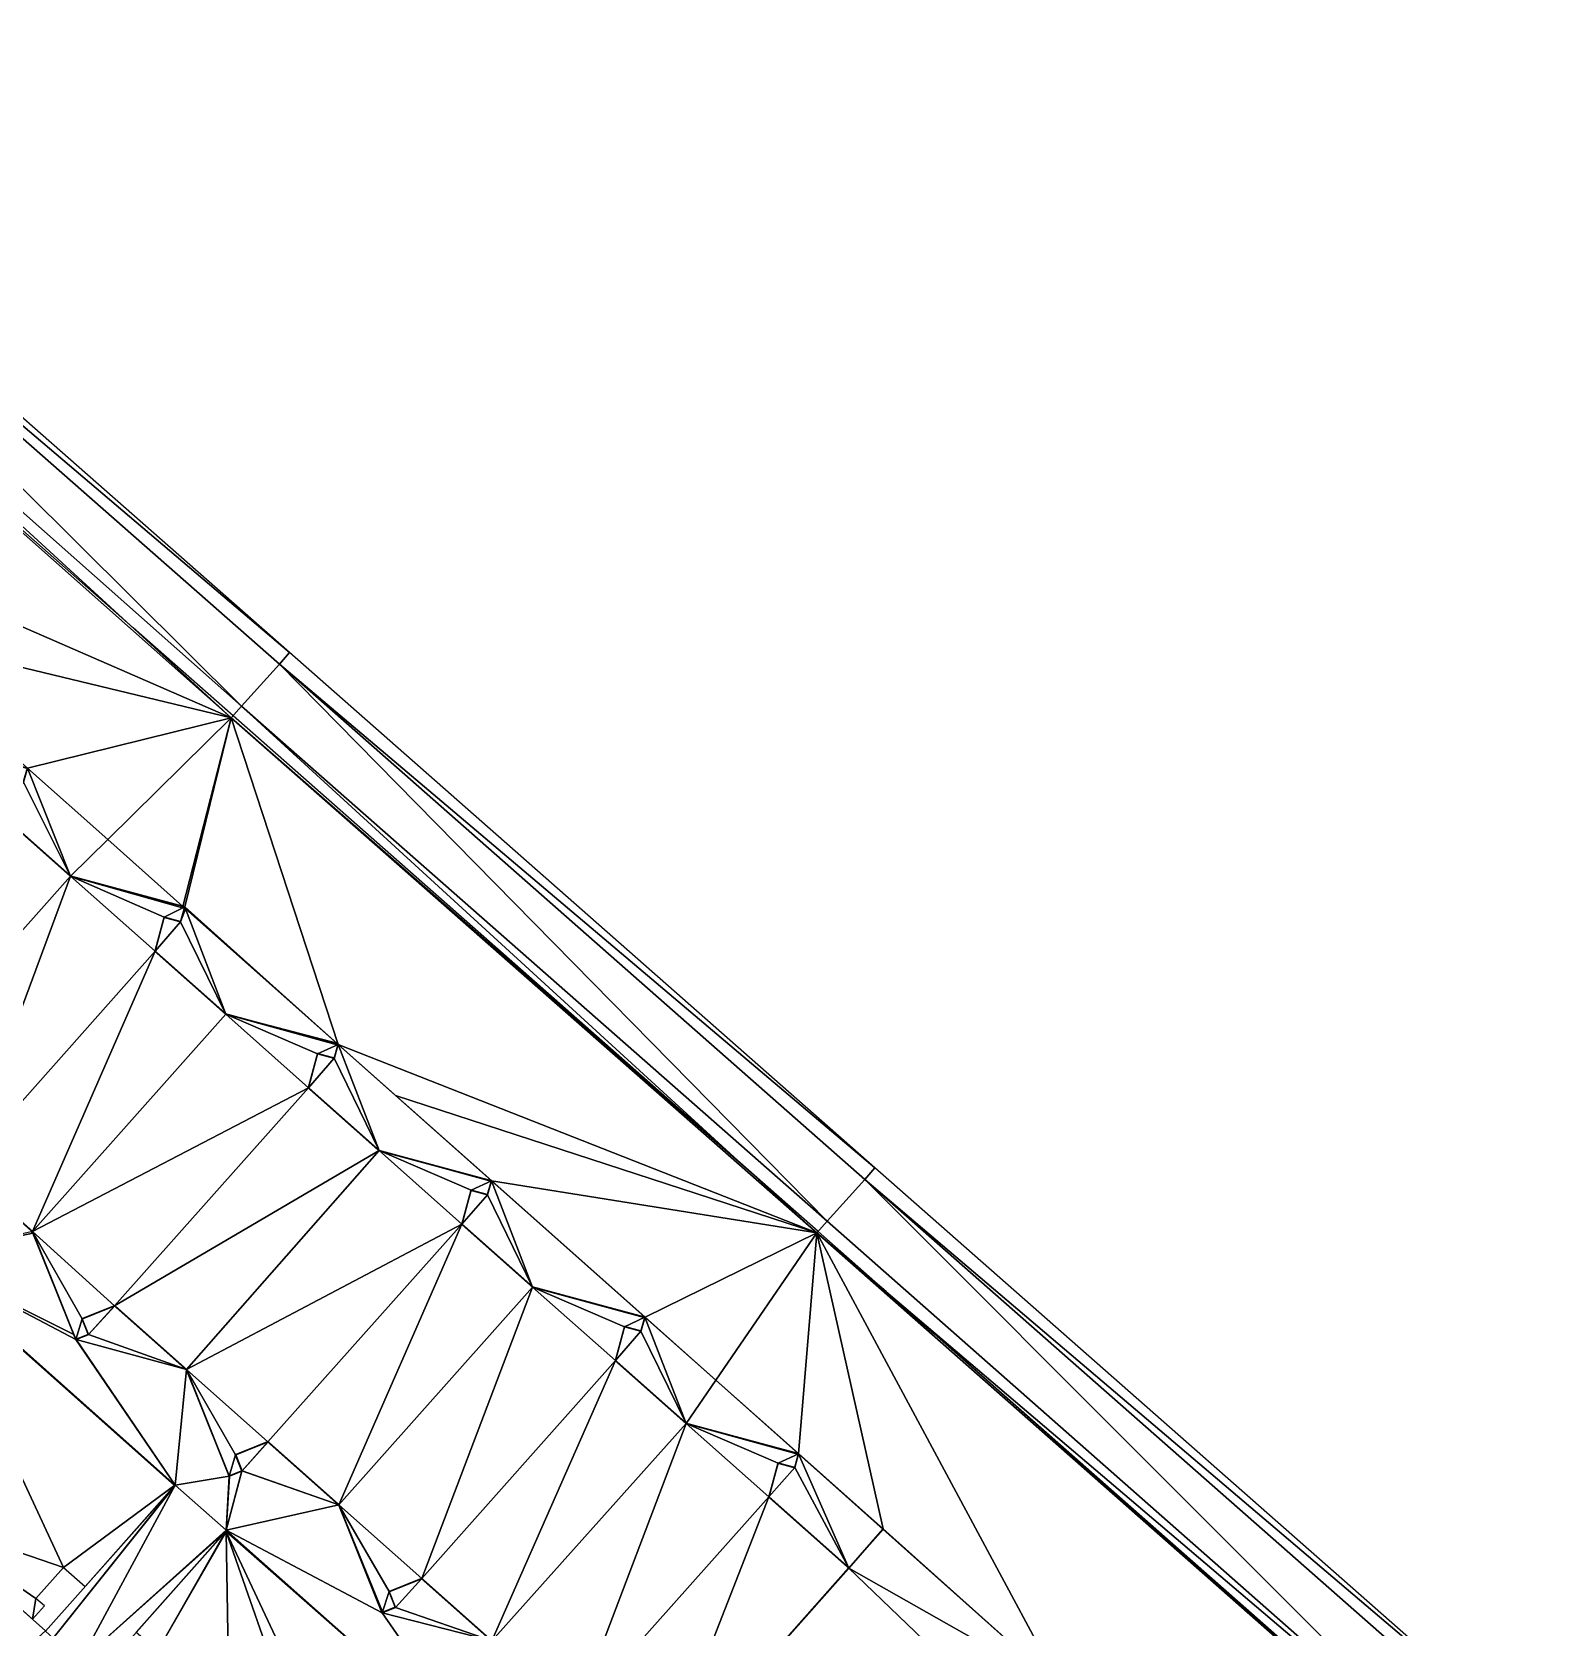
# Model space of a CAD drawing. Header units: metres. Extents: x 1634389 to 1634634, y 8249577 to 8249800.
# Drawn here: x 1634467.7 to 1634511.75, y 8249726.12 to 8249772.73 of the extents above; entities that cross this region are included whole.
import ezdxf

# ---------------------------------------------------------------- set-up
doc = ezdxf.new("R2010")
doc.units = ezdxf.units.M
doc.header["$LTSCALE"] = 2
doc.linetypes.add('CACHE2', pattern=[4.7625, 3.175, -1.5875])
for name, color, linetype in [('CONTOUR-BATIMENT', 5, 'Continuous'), ('MNT-02-ACCES PIETON PRIVE-FF-35', 40, 'Continuous'), ('MNT-02-BASSIN-FF-30', 205, 'Continuous'), ('MNT-02-BATIMENT FINI-FF-0', 1, 'Continuous'), ('MNT-02-ESPACE VERT-PRIVE-FF-30', 222, 'CACHE2'), ('MNT-02-EVERGREEN-FF-45', 7, 'Continuous')]:
    doc.layers.add(name, color=color, linetype=linetype)

msp = doc.modelspace()

# ---------------------------------------------------------------- linework, layer by layer
at = {"layer": 'CONTOUR-BATIMENT', "linetype": 'CACHE2', "ltscale": 0.05, "const_width": 0.05, "elevation": 0.87, "flags": 128}
msp.add_lwpolyline([(1634449.64, 8249767.195), (1634449.523, 8249766.761), (1634449.037, 8249766.892), (1634448.77, 8249765.903), (1634450.838, 8249764.065), (1634454.118, 8249763.181), (1634454.002, 8249762.778), (1634453.523, 8249762.907), (1634453.256, 8249761.915), (1634455.324, 8249760.079), (1634458.605, 8249759.194), (1634458.488, 8249758.792), (1634458.009, 8249758.921), (1634457.742, 8249757.929), (1634459.81, 8249756.093), (1634463.09, 8249755.208), (1634462.981, 8249754.803), (1634462.492, 8249754.934), (1634462.223, 8249753.938), (1634464.291, 8249752.102), (1634467.572, 8249751.217), (1634467.455, 8249750.815), (1634466.976, 8249750.944), (1634466.71, 8249749.952), (1634468.836, 8249748.063), (1634472.172, 8249747.165), (1634472.048, 8249746.734), (1634471.569, 8249746.863), (1634471.302, 8249745.871), (1634473.37, 8249744.035), (1634476.65, 8249743.15), (1634476.541, 8249742.745), (1634476.052, 8249742.877), (1634475.783, 8249741.88), (1634477.851, 8249740.044), (1634481.132, 8249739.16), (1634481.015, 8249738.757), (1634480.536, 8249738.886), (1634480.269, 8249737.894), (1634482.337, 8249736.058), (1634485.618, 8249735.174), (1634485.501, 8249734.771), (1634485.022, 8249734.9), (1634484.755, 8249733.908), (1634486.823, 8249732.072), (1634490.104, 8249731.188), (1634489.995, 8249730.782), (1634489.507, 8249730.913), (1634489.241, 8249729.924), (1634491.577, 8249727.848), (1634485.956, 8249721.521), (1634483.613, 8249723.603), (1634483.577, 8249723.562), (1634483.573, 8249723.565), (1634482.622, 8249723.183), (1634482.812, 8249722.712), (1634482.413, 8249722.552), (1634481.142, 8249725.719), (1634479.095, 8249727.539), (1634478.142, 8249727.157), (1634478.326, 8249726.698), (1634477.935, 8249726.54), (1634476.669, 8249729.699), (1634474.601, 8249731.537), (1634473.651, 8249731.155), (1634473.84, 8249730.684), (1634473.469, 8249730.535), (1634472.22, 8249733.647), (1634470.123, 8249735.511), (1634469.17, 8249735.129), (1634469.354, 8249734.67), (1634468.987, 8249734.526), (1634467.722, 8249737.679), (1634465.655, 8249739.517), (1634464.695, 8249739.132), (1634464.884, 8249738.671), (1634464.474, 8249738.501), (1634463.186, 8249741.71), (1634461.062, 8249743.597), (1634460.111, 8249743.216), (1634460.299, 8249742.749), (1634459.909, 8249742.593), (1634458.652, 8249745.727), (1634456.56, 8249747.586), (1634455.609, 8249747.204), (1634455.798, 8249746.733), (1634455.427, 8249746.584), (1634454.179, 8249749.695), (1634452.081, 8249751.56), (1634451.128, 8249751.177), (1634451.313, 8249750.719), (1634450.941, 8249750.57), (1634449.677, 8249753.723), (1634447.609, 8249755.561), (1634446.658, 8249755.179), (1634446.845, 8249754.712), (1634446.476, 8249754.559), (1634445.228, 8249757.67), (1634443.13, 8249759.535), (1634442.177, 8249759.152), (1634442.359, 8249758.698), (1634441.942, 8249758.531), (1634440.566, 8249761.961), (1634446.062, 8249768.166)], close=True, dxfattribs=at)
at = {"layer": 'MNT-02-ACCES PIETON PRIVE-FF-35', "linetype": 'ByBlock'}
for points in [[(1634467.455, 8249750.815, 99.5), (1634468.836, 8249748.063, 99.5), (1634467.572, 8249751.217, 99.5)], [(1634467.575, 8249751.218, 99.5), (1634467.572, 8249751.217, 99.5), (1634468.836, 8249748.063, 99.5)], [(1634469.921, 8249749.133, 99.454), (1634467.575, 8249751.218, 99.5), (1634468.836, 8249748.063, 99.5)], [(1634467.455, 8249750.815, 99.5), (1634466.71, 8249749.952, 99.5), (1634468.836, 8249748.063, 99.5)], [(1634468.836, 8249748.063, 99.5), (1634472.117, 8249747.18, 99.5), (1634469.921, 8249749.133, 99.454)], [(1634468.836, 8249748.063, 99.5), (1634472.11, 8249747.134, 99.5), (1634472.117, 8249747.18, 99.5)], [(1634472.048, 8249746.734, 99.5), (1634471.569, 8249746.863, 99.5), (1634471.302, 8249745.871, 99.5)], [(1634472.192, 8249747.114, 99.5), (1634472.164, 8249747.138, 99.5), (1634472.048, 8249746.734, 99.5)], [(1634472.152, 8249747.122, 99.5), (1634472.048, 8249746.734, 99.5), (1634472.164, 8249747.138, 99.5)], [(1634472.048, 8249746.734, 99.5), (1634473.37, 8249744.035, 99.5), (1634472.192, 8249747.114, 99.5)], [(1634472.11, 8249747.134, 99.5), (1634472.148, 8249747.153, 99.5), (1634472.117, 8249747.18, 99.5)], [(1634472.11, 8249747.134, 99.5), (1634472.152, 8249747.122, 99.5), (1634472.148, 8249747.153, 99.5)], [(1634472.152, 8249747.122, 99.5), (1634472.164, 8249747.138, 99.5), (1634472.148, 8249747.153, 99.5)], [(1634473.37, 8249744.035, 99.5), (1634476.618, 8249743.18, 99.5), (1634472.192, 8249747.114, 99.5)], [(1634472.048, 8249746.734, 99.5), (1634471.302, 8249745.871, 99.5), (1634473.37, 8249744.035, 99.5)], [(1634476.625, 8249743.139, 99.5), (1634476.65, 8249743.15, 99.5), (1634473.37, 8249744.035, 99.5)], [(1634476.618, 8249743.18, 99.5), (1634473.37, 8249744.035, 99.5), (1634476.65, 8249743.15, 99.5)], [(1634476.541, 8249742.745, 99.5), (1634477.851, 8249740.044, 99.5), (1634476.65, 8249743.15, 99.5)], [(1634476.637, 8249743.136, 99.5), (1634476.541, 8249742.745, 99.5), (1634476.65, 8249743.15, 99.5)], [(1634476.65, 8249743.151, 99.5), (1634476.618, 8249743.18, 99.5), (1634476.65, 8249743.15, 99.5)], [(1634476.637, 8249743.136, 99.5), (1634476.65, 8249743.15, 99.5), (1634476.625, 8249743.139, 99.5)], [(1634476.651, 8249743.15, 99.5), (1634476.65, 8249743.151, 99.5), (1634476.65, 8249743.15, 99.5)], [(1634481.132, 8249739.16, 99.5), (1634476.65, 8249743.15, 99.5), (1634477.851, 8249740.044, 99.5)], [(1634476.651, 8249743.15, 99.5), (1634476.65, 8249743.15, 99.5), (1634481.132, 8249739.16, 99.5)], [(1634481.142, 8249739.158, 99.5), (1634476.651, 8249743.15, 99.5), (1634481.132, 8249739.16, 99.5)], [(1634476.541, 8249742.745, 99.5), (1634476.052, 8249742.877, 99.5), (1634475.783, 8249741.88, 99.5)], [(1634476.541, 8249742.745, 99.5), (1634475.783, 8249741.88, 99.5), (1634477.851, 8249740.044, 99.5)], [(1634477.851, 8249740.044, 99.5), (1634481.114, 8249739.151, 99.5), (1634481.132, 8249739.16, 99.5)], [(1634481.015, 8249738.757, 99.5), (1634480.536, 8249738.886, 99.5), (1634480.269, 8249737.894, 99.5)], [(1634481.015, 8249738.757, 99.5), (1634482.337, 8249736.058, 99.5), (1634481.132, 8249739.16, 99.5)], [(1634481.122, 8249739.149, 99.5), (1634481.015, 8249738.757, 99.5), (1634481.132, 8249739.16, 99.5)], [(1634481.114, 8249739.151, 99.5), (1634481.122, 8249739.149, 99.5), (1634481.132, 8249739.16, 99.5)], [(1634485.618, 8249735.174, 99.5), (1634481.132, 8249739.16, 99.5), (1634482.337, 8249736.058, 99.5)], [(1634481.142, 8249739.158, 99.5), (1634481.132, 8249739.16, 99.5), (1634485.618, 8249735.174, 99.5)], [(1634485.622, 8249735.176, 99.5), (1634481.142, 8249739.158, 99.5), (1634485.618, 8249735.174, 99.5)], [(1634481.015, 8249738.757, 99.5), (1634480.269, 8249737.894, 99.5), (1634482.337, 8249736.058, 99.5)], [(1634467.688, 8249737.672, 99.5), (1634464.415, 8249736.927, 99.46), (1634467.73, 8249737.634, 99.5)], [(1634467.73, 8249737.634, 99.5), (1634464.415, 8249736.927, 99.46), (1634468.929, 8249734.672, 99.5)], [(1634468.989, 8249734.522, 99.5), (1634464.415, 8249736.927, 99.46), (1634471.893, 8249730.269, 99.46)], [(1634468.929, 8249734.672, 99.5), (1634464.415, 8249736.927, 99.46), (1634468.987, 8249734.526, 99.5)], [(1634464.415, 8249736.927, 99.46), (1634464.427, 8249736.869, 99.459), (1634471.893, 8249730.269, 99.46)], [(1634464.415, 8249736.927, 99.46), (1634468.989, 8249734.522, 99.5), (1634468.987, 8249734.526, 99.5)], [(1634471.88, 8249730.254, 99.459), (1634471.893, 8249730.269, 99.46), (1634464.427, 8249736.869, 99.459)], [(1634485.598, 8249735.164, 99.5), (1634485.618, 8249735.174, 99.5), (1634482.337, 8249736.058, 99.5)], [(1634470.112, 8249735.499, 99.5), (1634469.178, 8249735.125, 99.5), (1634469.359, 8249734.675, 99.5)], [(1634470.112, 8249735.499, 99.5), (1634469.359, 8249734.675, 99.5), (1634470.128, 8249735.506, 99.5)], [(1634469.361, 8249734.671, 99.5), (1634470.128, 8249735.506, 99.5), (1634469.359, 8249734.675, 99.5)], [(1634469.361, 8249734.671, 99.5), (1634472.22, 8249733.647, 99.5), (1634470.128, 8249735.506, 99.5)], [(1634470.131, 8249735.507, 99.5), (1634470.128, 8249735.506, 99.5), (1634472.22, 8249733.647, 99.5)], [(1634472.222, 8249733.649, 99.5), (1634470.131, 8249735.507, 99.5), (1634472.22, 8249733.647, 99.5)], [(1634485.501, 8249734.771, 99.5), (1634486.823, 8249732.072, 99.5), (1634485.618, 8249735.174, 99.5)], [(1634485.608, 8249735.162, 99.5), (1634485.501, 8249734.771, 99.5), (1634485.618, 8249735.174, 99.5)], [(1634485.598, 8249735.164, 99.5), (1634485.608, 8249735.162, 99.5), (1634485.618, 8249735.174, 99.5)], [(1634485.622, 8249735.176, 99.5), (1634485.618, 8249735.174, 99.5), (1634487.691, 8249733.337, 99.455)], [(1634487.691, 8249733.337, 99.455), (1634485.618, 8249735.174, 99.5), (1634486.823, 8249732.072, 99.5)], [(1634468.987, 8249734.527, 99.5), (1634468.929, 8249734.672, 99.5), (1634468.987, 8249734.526, 99.5)], [(1634469.356, 8249734.669, 99.5), (1634468.995, 8249734.524, 99.5), (1634472.22, 8249733.647, 99.5)], [(1634469.361, 8249734.671, 99.5), (1634469.356, 8249734.669, 99.5), (1634472.22, 8249733.647, 99.5)], [(1634485.501, 8249734.771, 99.5), (1634485.022, 8249734.9, 99.5), (1634484.755, 8249733.908, 99.5)], [(1634485.501, 8249734.771, 99.5), (1634484.755, 8249733.908, 99.5), (1634486.823, 8249732.072, 99.5)], [(1634468.988, 8249734.526, 99.5), (1634468.987, 8249734.527, 99.5), (1634468.987, 8249734.526, 99.5)], [(1634468.988, 8249734.526, 99.5), (1634468.988, 8249734.526, 99.5), (1634468.987, 8249734.526, 99.5)], [(1634468.988, 8249734.524, 99.5), (1634468.988, 8249734.526, 99.5), (1634468.987, 8249734.526, 99.5)], [(1634468.989, 8249734.522, 99.5), (1634468.988, 8249734.524, 99.5), (1634468.987, 8249734.526, 99.5)], [(1634468.99, 8249734.522, 99.5), (1634468.989, 8249734.522, 99.5), (1634471.893, 8249730.269, 99.46)], [(1634468.995, 8249734.524, 99.5), (1634468.99, 8249734.522, 99.5), (1634471.893, 8249730.269, 99.46)], [(1634468.995, 8249734.524, 99.5), (1634471.893, 8249730.269, 99.46), (1634472.22, 8249733.647, 99.5)], [(1634471.893, 8249730.269, 99.46), (1634473.469, 8249730.535, 99.5), (1634472.22, 8249733.647, 99.5)], [(1634472.223, 8249733.648, 99.5), (1634472.222, 8249733.649, 99.5), (1634472.22, 8249733.647, 99.5)], [(1634472.229, 8249733.643, 99.5), (1634472.223, 8249733.648, 99.5), (1634472.22, 8249733.647, 99.5)], [(1634472.244, 8249733.605, 99.5), (1634472.22, 8249733.647, 99.5), (1634473.469, 8249730.535, 99.5)], [(1634472.244, 8249733.605, 99.5), (1634472.232, 8249733.637, 99.5), (1634472.22, 8249733.647, 99.5)], [(1634472.232, 8249733.637, 99.5), (1634472.229, 8249733.643, 99.5), (1634472.22, 8249733.647, 99.5)], [(1634473.472, 8249730.546, 99.5), (1634472.244, 8249733.605, 99.5), (1634473.469, 8249730.535, 99.5)], [(1634487.691, 8249733.337, 99.455), (1634486.823, 8249732.072, 99.5), (1634490.104, 8249731.191, 99.5)], [(1634490.083, 8249731.178, 99.5), (1634490.104, 8249731.188, 99.5), (1634486.823, 8249732.072, 99.5)], [(1634490.104, 8249731.191, 99.5), (1634486.823, 8249732.072, 99.5), (1634490.104, 8249731.188, 99.5)], [(1634474.591, 8249731.525, 99.5), (1634473.659, 8249731.152, 99.5), (1634473.845, 8249730.69, 99.5)], [(1634473.847, 8249730.685, 99.5), (1634474.607, 8249731.532, 99.5), (1634473.845, 8249730.69, 99.5)], [(1634474.591, 8249731.525, 99.5), (1634473.845, 8249730.69, 99.5), (1634474.607, 8249731.532, 99.5)], [(1634473.847, 8249730.685, 99.5), (1634476.669, 8249729.699, 99.5), (1634474.607, 8249731.532, 99.5)], [(1634474.61, 8249731.533, 99.5), (1634474.607, 8249731.532, 99.5), (1634476.669, 8249729.699, 99.5)], [(1634476.67, 8249729.702, 99.5), (1634474.61, 8249731.533, 99.5), (1634476.669, 8249729.699, 99.5)], [(1634489.995, 8249730.782, 99.5), (1634489.507, 8249730.913, 99.5), (1634489.241, 8249729.924, 99.5)], [(1634489.995, 8249730.782, 99.5), (1634491.577, 8249727.848, 99.5), (1634490.104, 8249731.188, 99.5)], [(1634490.093, 8249731.175, 99.5), (1634489.995, 8249730.782, 99.5), (1634490.104, 8249731.188, 99.5)], [(1634490.083, 8249731.178, 99.5), (1634490.093, 8249731.175, 99.5), (1634490.104, 8249731.188, 99.5)], [(1634492.587, 8249728.984, 99.397), (1634490.104, 8249731.191, 99.5), (1634490.104, 8249731.188, 99.5)], [(1634492.582, 8249728.978, 99.397), (1634490.104, 8249731.188, 99.5), (1634491.577, 8249727.848, 99.5)], [(1634492.587, 8249728.984, 99.397), (1634490.104, 8249731.188, 99.5), (1634492.582, 8249728.978, 99.397)], [(1634471.893, 8249730.269, 99.46), (1634473.385, 8249728.958, 99.46), (1634473.469, 8249730.535, 99.5)], [(1634473.385, 8249728.958, 99.46), (1634476.669, 8249729.699, 99.5), (1634473.842, 8249730.683, 99.5)], [(1634473.842, 8249730.683, 99.5), (1634473.839, 8249730.682, 99.5), (1634473.385, 8249728.958, 99.46)], [(1634473.839, 8249730.682, 99.5), (1634473.478, 8249730.531, 99.5), (1634473.385, 8249728.958, 99.46)], [(1634473.385, 8249728.958, 99.46), (1634473.478, 8249730.531, 99.5), (1634473.469, 8249730.535, 99.5)], [(1634473.475, 8249730.538, 99.5), (1634473.472, 8249730.546, 99.5), (1634473.469, 8249730.535, 99.5)], [(1634473.478, 8249730.531, 99.5), (1634473.475, 8249730.538, 99.5), (1634473.469, 8249730.535, 99.5)], [(1634473.847, 8249730.685, 99.5), (1634473.842, 8249730.683, 99.5), (1634476.669, 8249729.699, 99.5)], [(1634489.995, 8249730.782, 99.5), (1634489.241, 8249729.924, 99.5), (1634491.577, 8249727.848, 99.5)], [(1634471.88, 8249730.254, 99.459), (1634468.099, 8249725.999, 99.3), (1634468.326, 8249725.797, 99.3)], [(1634469.107, 8249725.103, 99.3), (1634471.893, 8249730.269, 99.46), (1634468.326, 8249725.797, 99.3)], [(1634471.88, 8249730.254, 99.459), (1634468.326, 8249725.797, 99.3), (1634471.893, 8249730.269, 99.46)], [(1634471.893, 8249730.269, 99.46), (1634469.107, 8249725.103, 99.3), (1634473.385, 8249728.958, 99.46)], [(1634473.385, 8249728.958, 99.46), (1634477.935, 8249726.54, 99.5), (1634476.669, 8249729.699, 99.5)], [(1634476.671, 8249729.702, 99.5), (1634476.67, 8249729.702, 99.5), (1634476.669, 8249729.699, 99.5)], [(1634476.678, 8249729.696, 99.5), (1634476.671, 8249729.702, 99.5), (1634476.669, 8249729.699, 99.5)], [(1634476.693, 8249729.658, 99.5), (1634476.68, 8249729.689, 99.5), (1634476.669, 8249729.699, 99.5)], [(1634476.68, 8249729.689, 99.5), (1634476.678, 8249729.696, 99.5), (1634476.669, 8249729.699, 99.5)], [(1634477.935, 8249726.54, 99.5), (1634477.945, 8249726.57, 99.5), (1634476.669, 8249729.699, 99.5)], [(1634476.693, 8249729.658, 99.5), (1634476.669, 8249729.699, 99.5), (1634477.945, 8249726.57, 99.5)], [(1634473.386, 8249728.922, 99.459), (1634473.385, 8249728.958, 99.46), (1634469.107, 8249725.103, 99.3)], [(1634469.107, 8249725.103, 99.3), (1634469.602, 8249724.664, 99.297), (1634473.386, 8249728.922, 99.459)], [(1634473.385, 8249728.958, 99.46), (1634473.396, 8249728.933, 99.46), (1634480.867, 8249722.314, 99.46)], [(1634477.935, 8249726.54, 99.5), (1634473.385, 8249728.958, 99.46), (1634480.867, 8249722.314, 99.46)], [(1634473.386, 8249728.922, 99.459), (1634473.396, 8249728.933, 99.46), (1634473.385, 8249728.958, 99.46)], [(1634480.863, 8249722.312, 99.46), (1634480.867, 8249722.314, 99.46), (1634473.396, 8249728.933, 99.46)], [(1634479.093, 8249727.54, 99.5), (1634478.141, 8249727.158, 99.5), (1634478.142, 8249727.157, 99.5)], [(1634479.093, 8249727.54, 99.5), (1634478.142, 8249727.157, 99.5), (1634479.095, 8249727.539, 99.5)], [(1634478.326, 8249726.698, 99.5), (1634479.095, 8249727.539, 99.5), (1634478.142, 8249727.157, 99.5)], [(1634481.142, 8249725.719, 99.5), (1634479.095, 8249727.539, 99.5), (1634478.326, 8249726.698, 99.5)], [(1634478.14, 8249727.158, 99.5), (1634478.141, 8249727.155, 99.5), (1634478.142, 8249727.157, 99.5)], [(1634478.141, 8249727.158, 99.5), (1634478.14, 8249727.158, 99.5), (1634478.142, 8249727.157, 99.5)], [(1634478.141, 8249727.155, 99.5), (1634478.322, 8249726.704, 99.5), (1634478.142, 8249727.157, 99.5)], [(1634478.322, 8249726.704, 99.5), (1634478.326, 8249726.698, 99.5), (1634478.142, 8249727.157, 99.5)], [(1634477.935, 8249726.54, 99.5), (1634481.142, 8249725.719, 99.5), (1634478.326, 8249726.698, 99.5)], [(1634477.951, 8249726.555, 99.5), (1634477.935, 8249726.54, 99.5), (1634478.326, 8249726.698, 99.5)], [(1634477.951, 8249726.555, 99.5), (1634477.945, 8249726.57, 99.5), (1634477.935, 8249726.54, 99.5)], [(1634480.867, 8249722.314, 99.46), (1634481.142, 8249725.719, 99.5), (1634477.935, 8249726.54, 99.5)], [(1634478.322, 8249726.704, 99.5), (1634477.951, 8249726.555, 99.5), (1634478.326, 8249726.698, 99.5)]]:
    msp.add_3dface(points, dxfattribs=at)
at = {"layer": 'MNT-02-BASSIN-FF-30', "color": 1, "linetype": 'ByBlock'}
for points in [[(1634475.232, 8249754.595, 99.4), (1634454.601, 8249772.733, 99.4), (1634454.644, 8249772.096, 99.1)], [(1634473.829, 8249753.027, 99.05), (1634454.644, 8249772.096, 99.1), (1634453.633, 8249770.933, 99.06)], [(1634474.935, 8249754.257, 99.1), (1634454.644, 8249772.096, 99.1), (1634473.829, 8249753.027, 99.05)], [(1634474.935, 8249754.257, 99.1), (1634475.232, 8249754.595, 99.4), (1634454.644, 8249772.096, 99.1)], [(1634453.001, 8249770.891, 99.35), (1634473.532, 8249752.69, 99.35), (1634453.633, 8249770.933, 99.06)], [(1634473.532, 8249752.69, 99.35), (1634473.829, 8249753.027, 99.05), (1634453.633, 8249770.933, 99.06)], [(1634474.935, 8249754.257, 99.1), (1634473.829, 8249753.027, 99.05), (1634490.942, 8249737.983, 99.05)], [(1634492.339, 8249739.541, 99.4), (1634475.232, 8249754.595, 99.4), (1634474.935, 8249754.257, 99.1)], [(1634492.042, 8249739.203, 99.1), (1634474.935, 8249754.257, 99.1), (1634490.942, 8249737.983, 99.05)], [(1634492.339, 8249739.541, 99.4), (1634474.935, 8249754.257, 99.1), (1634492.042, 8249739.203, 99.1)], [(1634473.532, 8249752.69, 99.35), (1634490.645, 8249737.645, 99.35), (1634473.829, 8249753.027, 99.05)], [(1634473.829, 8249753.027, 99.05), (1634490.645, 8249737.645, 99.35), (1634490.942, 8249737.983, 99.05)], [(1634511.745, 8249722.462, 99.08), (1634492.339, 8249739.541, 99.4), (1634492.042, 8249739.203, 99.1)], [(1634510.333, 8249720.886, 98.73), (1634492.042, 8249739.203, 99.1), (1634490.942, 8249737.983, 99.05)], [(1634511.448, 8249722.124, 98.78), (1634511.745, 8249722.462, 99.08), (1634492.042, 8249739.203, 99.1)], [(1634510.333, 8249720.886, 98.73), (1634511.448, 8249722.124, 98.78), (1634492.042, 8249739.203, 99.1)], [(1634490.645, 8249737.645, 99.35), (1634510.333, 8249720.886, 98.73), (1634490.942, 8249737.983, 99.05)], [(1634490.645, 8249737.645, 99.35), (1634510.036, 8249720.548, 99.03), (1634510.333, 8249720.886, 98.73)]]:
    msp.add_3dface(points, dxfattribs=at)
at = {"layer": 'MNT-02-BATIMENT FINI-FF-0', "color": 5, "linetype": 'ByBlock'}
for points in [[(1634463.186, 8249741.71, 99.85), (1634468.836, 8249748.063, 99.85), (1634466.71, 8249749.952, 99.85)], [(1634463.186, 8249741.71, 99.85), (1634465.655, 8249739.517, 99.85), (1634468.836, 8249748.063, 99.85)], [(1634465.655, 8249739.517, 99.85), (1634471.302, 8249745.871, 99.85), (1634468.836, 8249748.063, 99.85)], [(1634471.569, 8249746.863, 99.85), (1634472.172, 8249747.165, 99.85), (1634468.836, 8249748.063, 99.85)], [(1634471.302, 8249745.871, 99.85), (1634471.569, 8249746.863, 99.85), (1634468.836, 8249748.063, 99.85)], [(1634471.569, 8249746.863, 99.85), (1634472.048, 8249746.734, 99.85), (1634472.172, 8249747.165, 99.85)], [(1634465.655, 8249739.517, 99.85), (1634467.722, 8249737.679, 99.85), (1634471.302, 8249745.871, 99.85)], [(1634467.722, 8249737.679, 99.85), (1634473.37, 8249744.035, 99.85), (1634471.302, 8249745.871, 99.85)], [(1634467.722, 8249737.679, 99.85), (1634475.783, 8249741.88, 99.85), (1634473.37, 8249744.035, 99.85)], [(1634475.783, 8249741.88, 99.85), (1634476.052, 8249742.877, 99.85), (1634473.37, 8249744.035, 99.85)], [(1634476.052, 8249742.877, 99.85), (1634476.65, 8249743.15, 99.85), (1634473.37, 8249744.035, 99.85)], [(1634476.052, 8249742.877, 99.85), (1634476.541, 8249742.745, 99.85), (1634476.65, 8249743.15, 99.85)], [(1634467.722, 8249737.679, 99.85), (1634470.123, 8249735.511, 99.85), (1634475.783, 8249741.88, 99.85)], [(1634470.123, 8249735.511, 99.85), (1634477.851, 8249740.044, 99.85), (1634475.783, 8249741.88, 99.85)], [(1634470.123, 8249735.511, 99.85), (1634472.22, 8249733.647, 99.85), (1634477.851, 8249740.044, 99.85)], [(1634472.22, 8249733.647, 99.85), (1634480.269, 8249737.894, 99.85), (1634477.851, 8249740.044, 99.85)], [(1634480.269, 8249737.894, 99.85), (1634480.536, 8249738.886, 99.85), (1634477.851, 8249740.044, 99.85)], [(1634480.536, 8249738.886, 99.85), (1634481.132, 8249739.16, 99.85), (1634477.851, 8249740.044, 99.85)], [(1634480.536, 8249738.886, 99.85), (1634481.015, 8249738.757, 99.85), (1634481.132, 8249739.16, 99.85)], [(1634467.722, 8249737.679, 99.85), (1634469.17, 8249735.129, 99.85), (1634470.123, 8249735.511, 99.85)], [(1634467.722, 8249737.679, 99.85), (1634468.987, 8249734.526, 99.85), (1634469.17, 8249735.129, 99.85)], [(1634472.22, 8249733.647, 99.85), (1634474.601, 8249731.537, 99.85), (1634480.269, 8249737.894, 99.85)], [(1634474.601, 8249731.537, 99.85), (1634476.669, 8249729.699, 99.85), (1634480.269, 8249737.894, 99.85)], [(1634476.669, 8249729.699, 99.85), (1634482.337, 8249736.058, 99.85), (1634480.269, 8249737.894, 99.85)], [(1634476.669, 8249729.699, 99.85), (1634479.095, 8249727.539, 99.85), (1634482.337, 8249736.058, 99.85)], [(1634479.095, 8249727.539, 99.85), (1634484.755, 8249733.908, 99.85), (1634482.337, 8249736.058, 99.85)], [(1634484.755, 8249733.908, 99.85), (1634485.022, 8249734.9, 99.85), (1634482.337, 8249736.058, 99.85)], [(1634485.022, 8249734.9, 99.85), (1634485.618, 8249735.174, 99.85), (1634482.337, 8249736.058, 99.85)], [(1634468.987, 8249734.526, 99.85), (1634469.354, 8249734.67, 99.85), (1634469.17, 8249735.129, 99.85)], [(1634485.022, 8249734.9, 99.85), (1634485.501, 8249734.771, 99.85), (1634485.618, 8249735.174, 99.85)], [(1634479.095, 8249727.539, 99.85), (1634481.142, 8249725.719, 99.85), (1634484.755, 8249733.908, 99.85)], [(1634481.142, 8249725.719, 99.85), (1634486.823, 8249732.072, 99.85), (1634484.755, 8249733.908, 99.85)], [(1634472.22, 8249733.647, 99.85), (1634473.469, 8249730.535, 99.85), (1634473.651, 8249731.155, 99.85)], [(1634472.22, 8249733.647, 99.85), (1634473.651, 8249731.155, 99.85), (1634474.601, 8249731.537, 99.85)], [(1634481.142, 8249725.719, 99.85), (1634483.613, 8249723.603, 99.85), (1634486.823, 8249732.072, 99.85)], [(1634483.613, 8249723.603, 99.85), (1634489.241, 8249729.924, 99.85), (1634486.823, 8249732.072, 99.85)], [(1634489.241, 8249729.924, 99.85), (1634489.507, 8249730.913, 99.85), (1634486.823, 8249732.072, 99.85)], [(1634489.507, 8249730.913, 99.85), (1634490.104, 8249731.188, 99.85), (1634486.823, 8249732.072, 99.85)], [(1634473.469, 8249730.535, 99.85), (1634473.84, 8249730.684, 99.85), (1634473.651, 8249731.155, 99.85)], [(1634489.507, 8249730.913, 99.85), (1634489.995, 8249730.782, 99.85), (1634490.104, 8249731.188, 99.85)], [(1634476.669, 8249729.699, 99.85), (1634477.935, 8249726.54, 99.85), (1634478.142, 8249727.157, 99.85)], [(1634476.669, 8249729.699, 99.85), (1634478.142, 8249727.157, 99.85), (1634479.095, 8249727.539, 99.85)], [(1634483.613, 8249723.603, 99.85), (1634485.956, 8249721.521, 99.85), (1634489.241, 8249729.924, 99.85)], [(1634485.956, 8249721.521, 99.85), (1634491.577, 8249727.848, 99.85), (1634489.241, 8249729.924, 99.85)], [(1634477.935, 8249726.54, 99.85), (1634478.326, 8249726.698, 99.85), (1634478.142, 8249727.157, 99.85)]]:
    msp.add_3dface(points, dxfattribs=at)
at = {"layer": 'MNT-02-ESPACE VERT-PRIVE-FF-30', "linetype": 'ByBlock'}
for points in [[(1634458.634, 8249759.182, 99.55), (1634473.532, 8249752.69, 99.35), (1634453.527, 8249770.425, 99.35)], [(1634470.663, 8249755.32, 99.308), (1634453.527, 8249770.425, 99.35), (1634473.532, 8249752.69, 99.35)], [(1634463.094, 8249755.208, 99.55), (1634473.532, 8249752.69, 99.35), (1634458.634, 8249759.182, 99.55)], [(1634467.572, 8249751.217, 99.55), (1634473.532, 8249752.69, 99.35), (1634463.094, 8249755.208, 99.55)], [(1634473.582, 8249752.747, 99.299), (1634470.663, 8249755.32, 99.308), (1634473.532, 8249752.69, 99.35)], [(1634467.572, 8249751.217, 99.55), (1634469.919, 8249749.131, 99.504), (1634473.532, 8249752.69, 99.35)], [(1634469.919, 8249749.131, 99.504), (1634472.112, 8249747.181, 99.55), (1634473.532, 8249752.69, 99.35)], [(1634473.532, 8249752.69, 99.35), (1634472.112, 8249747.181, 99.55), (1634472.172, 8249747.165, 99.55)], [(1634473.532, 8249752.69, 99.35), (1634472.172, 8249747.165, 99.55), (1634476.65, 8249743.15, 99.55)], [(1634473.582, 8249752.747, 99.299), (1634473.532, 8249752.69, 99.35), (1634488.811, 8249739.323, 99.317)], [(1634490.645, 8249737.645, 99.35), (1634488.811, 8249739.323, 99.317), (1634473.532, 8249752.69, 99.35)], [(1634476.65, 8249743.15, 99.55), (1634490.645, 8249737.645, 99.35), (1634473.532, 8249752.69, 99.35)], [(1634472.112, 8249747.181, 99.55), (1634472.145, 8249747.152, 99.55), (1634472.172, 8249747.165, 99.55)], [(1634472.145, 8249747.152, 99.55), (1634472.164, 8249747.136, 99.55), (1634472.172, 8249747.165, 99.55)], [(1634472.164, 8249747.136, 99.55), (1634472.194, 8249747.109, 99.55), (1634472.172, 8249747.165, 99.55)], [(1634476.646, 8249743.152, 99.55), (1634476.65, 8249743.15, 99.55), (1634472.172, 8249747.165, 99.55)], [(1634472.194, 8249747.109, 99.55), (1634476.646, 8249743.152, 99.55), (1634472.172, 8249747.165, 99.55)], [(1634476.646, 8249743.152, 99.55), (1634476.648, 8249743.149, 99.55), (1634476.65, 8249743.15, 99.55)], [(1634476.648, 8249743.149, 99.55), (1634476.65, 8249743.148, 99.55), (1634476.65, 8249743.15, 99.55)], [(1634476.65, 8249743.148, 99.55), (1634476.652, 8249743.146, 99.55), (1634476.65, 8249743.15, 99.55)], [(1634476.652, 8249743.146, 99.55), (1634478.326, 8249741.658, 99.55), (1634476.65, 8249743.15, 99.55)], [(1634476.65, 8249743.15, 99.55), (1634478.326, 8249741.658, 99.55), (1634490.645, 8249737.645, 99.35)], [(1634481.138, 8249739.159, 99.55), (1634490.645, 8249737.645, 99.35), (1634478.326, 8249741.658, 99.55)], [(1634490.675, 8249737.679, 99.319), (1634488.811, 8249739.323, 99.317), (1634490.645, 8249737.645, 99.35)], [(1634485.62, 8249735.175, 99.55), (1634490.645, 8249737.645, 99.35), (1634481.138, 8249739.159, 99.55)], [(1634485.62, 8249735.175, 99.55), (1634487.689, 8249733.335, 99.505), (1634490.645, 8249737.645, 99.35)], [(1634487.689, 8249733.335, 99.505), (1634490.104, 8249731.189, 99.55), (1634490.645, 8249737.645, 99.35)], [(1634490.104, 8249731.189, 99.55), (1634492.577, 8249728.99, 99.447), (1634490.645, 8249737.645, 99.35)], [(1634492.664, 8249735.927, 99.286), (1634490.675, 8249737.679, 99.319), (1634490.645, 8249737.645, 99.35)], [(1634497.804, 8249724.321, 99.23), (1634510.036, 8249720.548, 99.03), (1634490.645, 8249737.645, 99.35)], [(1634492.577, 8249728.99, 99.447), (1634497.804, 8249724.321, 99.23), (1634490.645, 8249737.645, 99.35)], [(1634492.664, 8249735.927, 99.286), (1634490.645, 8249737.645, 99.35), (1634494.071, 8249734.686, 99.263)], [(1634510.036, 8249720.548, 99.03), (1634494.071, 8249734.686, 99.263), (1634490.645, 8249737.645, 99.35)], [(1634464.391, 8249729.314, 99.351), (1634468.629, 8249727.867, 99.399), (1634464.415, 8249736.927, 99.51)], [(1634471.878, 8249730.267, 99.51), (1634464.415, 8249736.927, 99.51), (1634468.629, 8249727.867, 99.399)], [(1634510.068, 8249720.585, 98.997), (1634494.071, 8249734.686, 99.263), (1634510.036, 8249720.548, 99.03)], [(1634471.878, 8249730.267, 99.51), (1634468.629, 8249727.867, 99.399), (1634469.262, 8249727.308, 99.399)], [(1634464.391, 8249729.314, 99.351), (1634467.722, 8249726.355, 99.351), (1634467.822, 8249726.955, 99.365)], [(1634464.391, 8249729.314, 99.351), (1634467.822, 8249726.955, 99.365), (1634468.629, 8249727.867, 99.399)], [(1634470.751, 8249725.973, 99.397), (1634471.386, 8249725.436, 99.393), (1634473.372, 8249728.922, 99.509)], [(1634473.386, 8249728.909, 99.509), (1634473.372, 8249728.922, 99.509), (1634471.386, 8249725.436, 99.393)], [(1634473.386, 8249728.909, 99.509), (1634471.386, 8249725.436, 99.393), (1634473.511, 8249721.222, 99.321)], [(1634473.511, 8249721.222, 99.321), (1634476.905, 8249718.81, 99.336), (1634473.386, 8249728.909, 99.509)], [(1634480.867, 8249722.314, 99.51), (1634473.386, 8249728.909, 99.509), (1634477.709, 8249719.703, 99.376)], [(1634477.709, 8249719.703, 99.376), (1634473.386, 8249728.909, 99.509), (1634476.905, 8249718.81, 99.336)], [(1634492.573, 8249728.986, 99.447), (1634491.573, 8249727.858, 99.55), (1634491.577, 8249727.848, 99.55)], [(1634491.577, 8249727.848, 99.55), (1634497.804, 8249724.321, 99.23), (1634492.573, 8249728.986, 99.447)], [(1634492.577, 8249728.99, 99.447), (1634492.573, 8249728.986, 99.447), (1634497.804, 8249724.321, 99.23)], [(1634491.577, 8249727.848, 99.55), (1634485.956, 8249721.521, 99.55), (1634494.243, 8249725.281, 99.23)], [(1634485.961, 8249721.533, 99.55), (1634485.956, 8249721.521, 99.55), (1634491.577, 8249727.848, 99.55)], [(1634491.57, 8249727.854, 99.55), (1634485.961, 8249721.533, 99.55), (1634491.577, 8249727.848, 99.55)], [(1634491.572, 8249727.857, 99.55), (1634491.57, 8249727.854, 99.55), (1634491.577, 8249727.848, 99.55)], [(1634491.573, 8249727.858, 99.55), (1634491.572, 8249727.857, 99.55), (1634491.577, 8249727.848, 99.55)], [(1634491.577, 8249727.848, 99.55), (1634494.243, 8249725.281, 99.23), (1634497.804, 8249724.321, 99.23)], [(1634467.722, 8249726.355, 99.351), (1634468.07, 8249726.747, 99.365), (1634467.822, 8249726.955, 99.365)]]:
    msp.add_3dface(points, dxfattribs=at)
at = {"layer": 'MNT-02-EVERGREEN-FF-45', "color": 1, "linetype": 'ByBlock'}
msp.add_3dface([(1634464.371, 8249722.645, 99.061), (1634468.103, 8249726.012, 99.201), (1634464.391, 8249729.304, 99.2)], dxfattribs=at)

doc.saveas('drawing.dxf')
